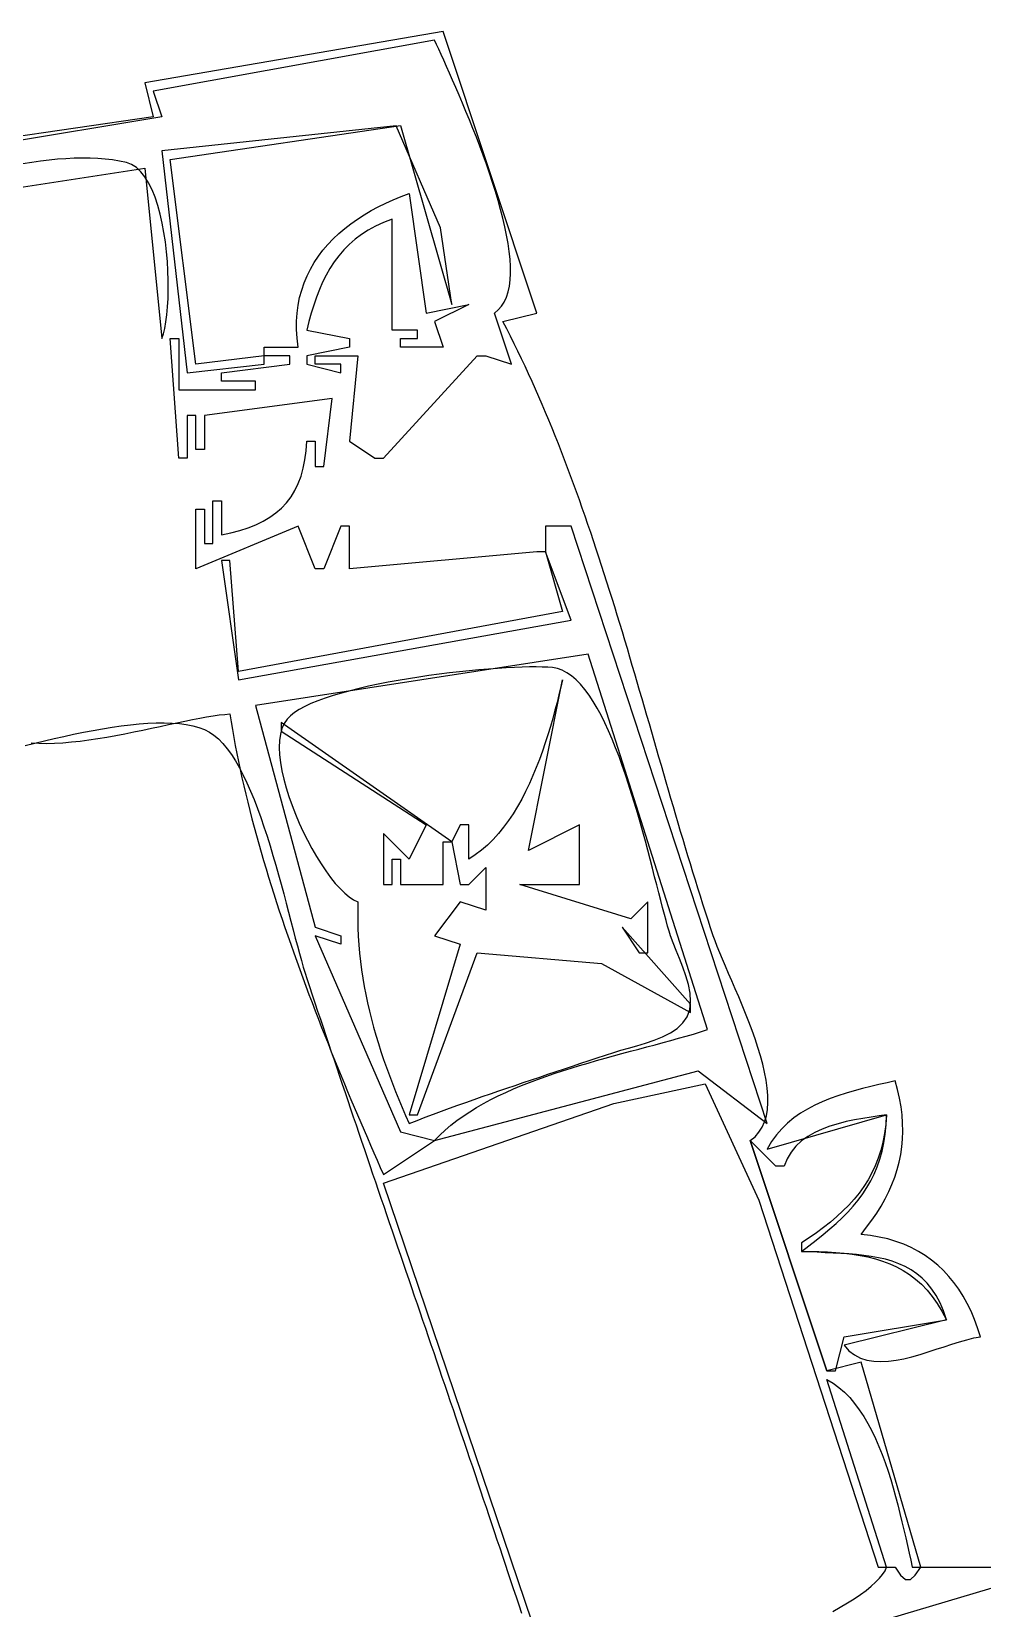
# Model space of a CAD drawing. Header units: metres. Extents: x 37 to 1169, y 29 to 746.
# Drawn here: x 743.7 to 855.2, y 418.1 to 603 of the extents above; entities that cross this region are included whole.
import ezdxf

# ---------------------------------------------------------------- set-up
doc = ezdxf.new("R2010")
doc.units = ezdxf.units.M

msp = doc.modelspace()

# ---------------------------------------------------------------- linework, layer by layer
for p, q in [((792, 603), (757, 597)), ((803, 570), (792, 603)), ((791, 602), (758, 596)), ((791.2233, 601.4993), (791, 602)), ((791.4768, 600.9356), (791.2233, 601.4993)), ((791.7577, 600.3128), (791.4768, 600.9356)), ((792.0633, 599.6344), (791.7577, 600.3128)), ((792.391, 598.9042), (792.0633, 599.6344)), ((792.738, 598.1259), (792.391, 598.9042)), ((793.1017, 597.3032), (792.738, 598.1259)), ((793.4794, 596.4398), (793.1017, 597.3032)), ((757, 597), (758, 593)), ((758, 596), (759, 593)), ((793.8684, 595.5394), (793.4794, 596.4398)), ((794.266, 594.6057), (793.8684, 595.5394)), ((794.6695, 593.6424), (794.266, 594.6057)), ((795.0763, 592.6533), (794.6695, 593.6424)), ((759, 593), (723, 587)), ((758, 593), (729.0146, 588.8117)), ((786.49, 591.9575), (759, 589)), ((760, 588), (787, 592)), ((791.6667, 580), (786.49, 591.9575)), ((787, 592), (793, 571)), ((795.4837, 591.642), (795.0763, 592.6533)), ((795.8889, 590.6122), (795.4837, 591.642)), ((796.2894, 589.5678), (795.8889, 590.6122)), ((745.7866, 587.9245), (744.7781, 587.8052)), ((746.7815, 588.0218), (745.7866, 587.9245)), ((747.7612, 588.0955), (746.7815, 588.0218)), ((748.7239, 588.144), (747.7612, 588.0955)), ((749.6682, 588.1657), (748.7239, 588.144)), ((750.5923, 588.159), (749.6682, 588.1657)), ((751.4945, 588.1223), (750.5923, 588.159)), ((752.3732, 588.0539), (751.4945, 588.1223)), ((753.2267, 587.9522), (752.3732, 588.0539)), ((754.0535, 587.8157), (753.2267, 587.9522)), ((759, 589), (762, 563)), ((763, 564), (760, 588)), ((796.6823, 588.5122), (796.2894, 589.5678)), ((797.0651, 587.4493), (796.6823, 588.5122)), ((635, 568), (757, 587)), ((743.7578, 587.6656), (742.7271, 587.5073)), ((744.7781, 587.8052), (743.7578, 587.6656)), ((754.8518, 587.6427), (754.0535, 587.8157)), ((755.4613, 587.4156), (754.8518, 587.6427)), ((756.0263, 587.0514), (755.4613, 587.4156)), ((756.5476, 586.5613), (756.0263, 587.0514)), ((757.0261, 585.9564), (756.5476, 586.5613)), ((757, 587), (759, 567)), ((797.4351, 586.3829), (797.0651, 587.4493)), ((797.7895, 585.3164), (797.4351, 586.3829)), ((757.4628, 585.2479), (757.0261, 585.9564)), ((757.8585, 584.4471), (757.4628, 585.2479)), ((758.2142, 583.5652), (757.8585, 584.4471)), ((798.1256, 584.2538), (797.7895, 585.3164)), ((798.4409, 583.1987), (798.1256, 584.2538)), ((758.5307, 582.6132), (758.2142, 583.5652)), ((758.8089, 581.6025), (758.5307, 582.6132)), ((783.5454, 582.0052), (784.391, 582.4602)), ((784.391, 582.4602), (785.2612, 582.8872)), ((785.2612, 582.8872), (786.1541, 583.2862)), ((786.1541, 583.2862), (787.0677, 583.6571)), ((787.0677, 583.6571), (788, 584)), ((788, 584), (790, 570)), ((798.7326, 582.1547), (798.4409, 583.1987)), ((759.0497, 580.5442), (758.8089, 581.6025)), ((759.254, 579.4495), (759.0497, 580.5442)), ((780.4492, 579.9053), (781.1764, 580.4723)), ((781.1764, 580.4723), (781.9361, 581.0112)), ((781.9361, 581.0112), (782.7264, 581.5222)), ((782.7264, 581.5222), (783.5454, 582.0052)), ((785.0028, 580.6216), (784.0737, 580.1954)), ((786, 581), (785.0028, 580.6216)), ((786, 569), (786, 581)), ((798.9979, 581.1257), (798.7326, 582.1547)), ((799.2344, 580.1153), (798.9979, 581.1257)), ((759.4228, 578.3296), (759.254, 579.4495)), ((778.4832, 578.0368), (779.1007, 578.6875)), ((779.1007, 578.6875), (779.7567, 579.3104)), ((779.7567, 579.3104), (780.4492, 579.9053)), ((781.6642, 578.644), (780.977, 578.0405)), ((782.4074, 579.2053), (781.6642, 578.644)), ((783.2096, 579.7228), (782.4074, 579.2053)), ((784.0737, 580.1954), (783.2096, 579.7228)), ((793, 571), (791.6667, 580)), ((799.4391, 579.1272), (799.2344, 580.1153)), ((799.6096, 578.1651), (799.4391, 579.1272)), ((759.5569, 577.1957), (759.4228, 578.3296)), ((759.6572, 576.059), (759.5569, 577.1957)), ((777.372, 576.6515), (777.9063, 577.3581)), ((777.9063, 577.3581), (778.4832, 578.0368)), ((780.3428, 577.3961), (779.7584, 576.7122)), ((780.977, 578.0405), (780.3428, 577.3961)), ((799.743, 577.2328), (799.6096, 578.1651)), ((799.8368, 576.3339), (799.743, 577.2328)), ((759.7247, 574.9307), (759.6572, 576.059)), ((759.7601, 573.8219), (759.7247, 574.9307)), ((776.0439, 574.3643), (776.4388, 575.1546)), ((776.4388, 575.1546), (776.8821, 575.917)), ((776.8821, 575.917), (777.372, 576.6515)), ((778.7276, 575.2311), (778.2751, 574.4368)), ((779.2211, 575.9901), (778.7276, 575.2311)), ((779.7584, 576.7122), (779.2211, 575.9901)), ((799.8881, 575.4722), (799.8368, 576.3339)), ((799.8944, 574.6513), (799.8881, 575.4722)), ((759.7645, 572.7439), (759.7601, 573.8219)), ((775.4076, 572.7002), (775.6995, 573.5462)), ((775.6995, 573.5462), (776.0439, 574.3643)), ((777.8604, 573.6084), (777.4807, 572.7474)), ((778.2751, 574.4368), (777.8604, 573.6084)), ((799.616, 572.4709), (799.761, 573.147)), ((799.761, 573.147), (799.8529, 573.875)), ((799.8529, 573.875), (799.8944, 574.6513)), ((759.6835, 570.7251), (759.7386, 571.7079)), ((759.7386, 571.7079), (759.7645, 572.7439)), ((774.9891, 570.9249), (775.1701, 571.8265)), ((775.1701, 571.8265), (775.4076, 572.7002)), ((777.1328, 571.855), (776.8138, 570.9327)), ((777.4807, 572.7474), (777.1328, 571.855)), ((798.8353, 570.7916), (799.1558, 571.2895)), ((799.1558, 571.2895), (799.4151, 571.8505)), ((799.4151, 571.8505), (799.616, 572.4709)), ((759.489, 568.9636), (759.6, 569.8066)), ((759.6, 569.8066), (759.6835, 570.7251)), ((774.8042, 569.0382), (774.8664, 569.9954)), ((774.8664, 569.9954), (774.9891, 570.9249)), ((776.5207, 569.9819), (776.2504, 569.0038)), ((776.8138, 570.9327), (776.5207, 569.9819)), ((790, 570), (795, 571)), ((795, 571), (791, 569)), ((798, 570), (798.4509, 570.3605)), ((800, 564), (798, 570)), ((798.4509, 570.3605), (798.8353, 570.7916)), ((799, 569), (803, 570)), ((759, 567), (759.1881, 567.5491)), ((759.1881, 567.5491), (759.3514, 568.2074)), ((759.3514, 568.2074), (759.489, 568.9636)), ((774.8044, 568.0532), (774.8042, 569.0382)), ((774.869, 567.0405), (774.8044, 568.0532)), ((776.2504, 569.0038), (776, 568)), ((776, 568), (781, 567)), ((786, 568), (786, 569)), ((789, 568), (786, 568)), ((789, 567), (789, 568)), ((791, 569), (792, 566)), ((799.4484, 568.1403), (799, 569)), ((799.8908, 567.2753), (799.4484, 568.1403)), ((761, 553), (760, 567)), ((760, 567), (761, 567)), ((761, 567), (761, 561)), ((771, 565), (771, 566)), ((771, 566), (775, 566)), ((775, 566), (774.869, 567.0405)), ((781, 566), (776, 565)), ((781, 567), (781, 566)), ((787, 566), (787, 567)), ((787, 567), (789, 567)), ((792, 566), (787, 566)), ((800.3272, 566.405), (799.8908, 567.2753)), ((800.7577, 565.5296), (800.3272, 566.405)), ((762, 563), (771, 564)), ((771, 565), (763, 564)), ((766, 563), (774, 564)), ((774, 565), (771, 565)), ((771, 564), (771, 565)), ((774, 564), (774, 565)), ((776, 565), (776, 564)), ((776, 564), (780, 563)), ((777, 564), (777, 565)), ((777, 565), (782, 565)), ((780, 564), (777, 564)), ((780, 563), (780, 564)), ((782, 565), (781, 555)), ((785, 553), (796, 565)), ((796, 565), (797, 565)), ((797, 565), (800, 564)), ((801.1825, 564.6492), (800.7577, 565.5296)), ((801.6016, 563.7639), (801.1825, 564.6492)), ((766, 562), (766, 563)), ((770, 562), (766, 562)), ((770, 561), (770, 562)), ((802.0152, 562.8738), (801.6016, 563.7639)), ((802.4234, 561.9791), (802.0152, 562.8738)), ((802.8262, 561.08), (802.4234, 561.9791)), ((761, 561), (770, 561)), ((803.2239, 560.1764), (802.8262, 561.08)), ((803.6165, 559.2685), (803.2239, 560.1764)), ((779, 560), (764, 558)), ((778, 552), (779, 560)), ((804.0041, 558.3566), (803.6165, 559.2685)), ((804.3869, 557.4406), (804.0041, 558.3566)), ((763, 558), (762, 558)), ((762, 558), (762, 553)), ((763, 554), (763, 558)), ((764, 558), (764, 554)), ((804.765, 556.5207), (804.3869, 557.4406)), ((805.1384, 555.597), (804.765, 556.5207)), ((775.9298, 553.8635), (776, 555)), ((776, 555), (777, 555)), ((777, 555), (777, 552)), ((781, 555), (784, 553)), ((805.5073, 554.6697), (805.1384, 555.597)), ((805.8718, 553.7388), (805.5073, 554.6697)), ((762, 553), (761, 553)), ((764, 554), (763, 554)), ((775.5968, 551.7989), (775.7955, 552.7971)), ((775.7955, 552.7971), (775.9298, 553.8635)), ((784, 553), (785, 553)), ((806.232, 552.8046), (805.8718, 553.7388)), ((806.5881, 551.867), (806.232, 552.8046)), ((775.0061, 550.0001), (775.3337, 550.8671)), ((775.3337, 550.8671), (775.5968, 551.7989)), ((777, 552), (778, 552)), ((806.9401, 550.9264), (806.5881, 551.867)), ((807.2881, 549.9826), (806.9401, 550.9264)), ((774.1568, 548.4531), (774.6139, 549.196)), ((774.6139, 549.196), (775.0061, 550.0001)), ((807.6323, 549.036), (807.2881, 549.9826)), ((807.9728, 548.0866), (807.6323, 549.036)), ((765, 543), (765, 548)), ((765, 548), (766, 548)), ((766, 548), (766, 544)), ((773.048, 547.1438), (773.6349, 547.7697)), ((773.6349, 547.7697), (774.1568, 548.4531)), ((808.3097, 547.1345), (807.9728, 548.0866)), ((763, 540), (763, 547)), ((763, 547), (764, 547)), ((764, 547), (764, 543)), ((770.0483, 545.1815), (770.8963, 545.5944)), ((770.8963, 545.5944), (771.6788, 546.058)), ((771.6788, 546.058), (772.396, 546.5738)), ((772.396, 546.5738), (773.048, 547.1438)), ((808.6431, 546.1798), (808.3097, 547.1345)), ((808.9731, 545.2228), (808.6431, 546.1798)), ((775, 545), (763, 540)), ((766, 544), (767.1108, 544.2283)), ((767.1108, 544.2283), (768.1557, 544.5002)), ((768.1557, 544.5002), (769.1348, 544.8173)), ((769.1348, 544.8173), (770.0483, 545.1815)), ((777, 540), (775, 545)), ((780, 545), (778, 540)), ((781, 545), (780, 545)), ((781, 540), (781, 545)), ((807, 545), (804, 545)), ((804, 545), (804, 542)), ((830, 475), (807, 545)), ((809.2999, 544.2634), (808.9731, 545.2228)), ((809.6235, 543.3019), (809.2999, 544.2634)), ((764, 543), (765, 543)), ((803, 542), (781, 540)), ((804, 542), (803, 542)), ((804, 542), (806, 535)), ((807, 534), (804, 542)), ((809.944, 542.3383), (809.6235, 543.3019)), ((810.2616, 541.3728), (809.944, 542.3383)), ((767, 541), (766, 541)), ((766, 541), (768, 527)), ((768, 528), (767, 541)), ((778, 540), (777, 540)), ((810.5765, 540.4055), (810.2616, 541.3728)), ((810.8886, 539.4365), (810.5765, 540.4055)), ((811.1981, 538.4659), (810.8886, 539.4365)), ((811.5052, 537.4939), (811.1981, 538.4659)), ((811.8098, 536.5206), (811.5052, 537.4939)), ((812.1123, 535.5461), (811.8098, 536.5206)), ((806, 535), (768, 528)), ((812.4126, 534.5705), (812.1123, 535.5461)), ((812.7109, 533.594), (812.4126, 534.5705)), ((768, 527), (807, 534)), ((813.0073, 532.6167), (812.7109, 533.594)), ((813.3019, 531.6386), (813.0073, 532.6167)), ((813.5948, 530.66), (813.3019, 531.6386)), ((813.8861, 529.681), (813.5948, 530.66)), ((809, 530), (770, 524)), ((823, 486), (809, 530)), ((814.176, 528.7016), (813.8861, 529.681)), ((814.4645, 527.7219), (814.176, 528.7016)), ((786.7333, 526.9389), (785.5529, 526.7236)), ((787.9277, 527.141), (786.7333, 526.9389)), ((789.1302, 527.3299), (787.9277, 527.141)), ((790.3353, 527.5053), (789.1302, 527.3299)), ((791.537, 527.6671), (790.3353, 527.5053)), ((792.7298, 527.8152), (791.537, 527.6671)), ((793.9079, 527.9496), (792.7298, 527.8152)), ((795.0655, 528.0699), (793.9079, 527.9496)), ((796.1969, 528.1762), (795.0655, 528.0699)), ((797.2964, 528.2682), (796.1969, 528.1762)), ((798.3584, 528.3459), (797.2964, 528.2682)), ((799.3769, 528.4091), (798.3584, 528.3459)), ((800.3464, 528.4577), (799.3769, 528.4091)), ((801.261, 528.4916), (800.3464, 528.4577)), ((802.1152, 528.5106), (801.261, 528.4916)), ((802, 507), (806, 527)), ((802.903, 528.5145), (802.1152, 528.5106)), ((803.6189, 528.5034), (802.903, 528.5145)), ((804.257, 528.4769), (803.6189, 528.5034)), ((804.8117, 528.4351), (804.257, 528.4769)), ((805.392, 528.3295), (804.8117, 528.4352)), ((805.9596, 528.1296), (805.392, 528.3295)), ((806, 527), (805.7946, 526.1432)), ((806.5146, 527.84), (805.9596, 528.1296)), ((807.057, 527.4653), (806.5146, 527.84)), ((807.5869, 527.0102), (807.057, 527.4653)), ((808.1044, 526.4792), (807.5869, 527.0102)), ((814.7518, 526.7422), (814.4645, 527.7219)), ((779.0835, 525.1626), (778.1609, 524.8588)), ((780.0601, 525.4542), (779.0835, 525.1626)), ((781.085, 525.7334), (780.0601, 525.4542)), ((782.1524, 526), (781.085, 525.7334)), ((783.2567, 526.254), (782.1524, 526)), ((784.3921, 526.4953), (783.2567, 526.254)), ((785.5529, 526.7236), (784.3921, 526.4953)), ((805.5772, 525.2601), (805.3468, 524.3542)), ((805.7946, 526.1432), (805.5772, 525.2601)), ((808.6096, 525.877), (808.1044, 526.4792)), ((809.1026, 525.2081), (808.6096, 525.877)), ((809.5835, 524.4771), (809.1026, 525.2081)), ((815.038, 525.7626), (814.7518, 526.7422)), ((815.3232, 524.7831), (815.038, 525.7626)), ((770, 524), (777, 498)), ((774.5588, 523.1607), (774.0807, 522.7862)), ((775.1254, 523.5238), (774.5588, 523.1607)), ((775.7746, 523.8753), (775.1254, 523.5238)), ((776.5008, 524.215), (775.7746, 523.8753)), ((777.2981, 524.5429), (776.5008, 524.215)), ((778.1609, 524.8588), (777.2981, 524.5429)), ((805.1024, 523.4293), (804.843, 522.4889)), ((805.3468, 524.3542), (805.1024, 523.4293)), ((810.0524, 523.6888), (809.5835, 524.4771)), ((810.5093, 522.8476), (810.0524, 523.6888)), ((815.6075, 523.8039), (815.3232, 524.7831)), ((815.891, 522.8251), (815.6075, 523.8039)), ((752.0658, 521.2649), (753.1726, 521.4429)), ((753.1726, 521.4429), (754.2611, 521.5985)), ((754.2611, 521.5985), (755.3277, 521.7294)), ((755.3277, 521.7294), (756.3687, 521.8332)), ((756.3687, 521.8332), (757.3807, 521.9079)), ((756.7728, 521.1127), (757.8025, 521.3299)), ((757.3807, 521.9079), (758.3599, 521.9509)), ((757.8025, 521.3299), (758.8142, 521.5465)), ((758.3599, 521.9509), (759.3027, 521.96)), ((758.8142, 521.5465), (759.8037, 521.7594)), ((759.3027, 521.96), (760.2056, 521.933)), ((759.8037, 521.7594), (760.7667, 521.9654)), ((760.2056, 521.933), (761.0649, 521.8675)), ((760.7667, 521.9654), (761.6988, 522.1616)), ((761.0649, 521.8675), (761.877, 521.7612)), ((761.6988, 522.1616), (762.5958, 522.3448)), ((761.877, 521.7612), (762.6382, 521.6119)), ((762.5958, 522.3448), (763.4533, 522.512)), ((762.6382, 521.6119), (763.345, 521.4172)), ((763.345, 521.4172), (763.9938, 521.1749)), ((763.4533, 522.512), (764.2672, 522.6601)), ((764.2672, 522.6601), (765.0331, 522.786)), ((765.0331, 522.786), (765.7467, 522.8867)), ((765.7467, 522.8867), (766.4038, 522.959)), ((766.4038, 522.959), (767, 523)), ((767, 523), (767.14, 522.0846)), ((767.14, 522.0846), (767.2905, 521.1635)), ((773.0907, 521.3066), (772.9125, 520.6353)), ((793, 508), (773, 522)), ((773, 522), (773, 521)), ((773.3507, 521.8976), (773.0907, 521.3066)), ((773.6967, 522.4004), (773.3507, 521.8976)), ((774.0807, 522.7862), (773.6967, 522.4004)), ((804.5676, 521.5366), (804.2752, 520.576)), ((804.843, 522.4889), (804.5676, 521.5366)), ((810.9544, 521.9582), (810.5093, 522.8476)), ((811.3877, 521.0252), (810.9544, 521.9582)), ((816.1739, 521.8468), (815.891, 522.8251)), ((816.4562, 520.8692), (816.1739, 521.8468)), ((742.9869, 519.3094), (744.1098, 519.5841)), ((743.7045, 519.626), (744.5773, 519.5723)), ((744.1098, 519.5841), (745.2434, 519.8547)), ((744.5773, 519.5723), (745.4878, 519.5578)), ((745.2434, 519.8547), (746.384, 520.119)), ((745.4878, 519.5578), (746.432, 519.5796)), ((746.384, 520.119), (747.5281, 520.3746)), ((746.432, 519.5796), (747.4053, 519.6345)), ((747.4053, 519.6345), (748.4036, 519.7194)), ((747.5281, 520.3746), (748.6718, 520.6193)), ((748.4036, 519.7194), (749.4225, 519.8314)), ((748.6718, 520.6193), (749.8118, 520.8508)), ((749.4225, 519.8314), (750.4578, 519.9672)), ((749.8118, 520.8508), (750.9443, 521.0667)), ((750.4578, 519.9672), (751.5051, 520.124)), ((750.9443, 521.0667), (752.0658, 521.2649)), ((751.5051, 520.124), (752.5603, 520.2984)), ((752.5603, 520.2984), (753.6189, 520.4876)), ((753.6189, 520.4876), (754.6767, 520.6884)), ((754.6767, 520.6884), (755.7295, 520.8978)), ((755.7295, 520.8978), (756.7728, 521.1127)), ((763.9938, 521.1749), (764.581, 520.8827)), ((764.581, 520.8826), (765.1252, 520.5212)), ((765.1252, 520.5212), (765.6553, 520.0726)), ((765.6553, 520.0726), (766.1714, 519.5419)), ((766.1714, 519.5419), (766.6736, 518.9343)), ((767.2905, 521.1635), (767.4511, 520.2367)), ((767.4511, 520.2367), (767.6218, 519.3046)), ((772.8116, 519.8917), (772.7839, 519.0837)), ((772.9125, 520.6353), (772.8116, 519.8917)), ((773, 521), (790, 510)), ((803.965, 519.6108), (803.6358, 518.6446)), ((804.2752, 520.576), (803.965, 519.6108)), ((811.8094, 520.0531), (811.3877, 521.0252)), ((812.2195, 519.0467), (811.8094, 520.0531)), ((816.7381, 519.8923), (816.4562, 520.8692)), ((817.0196, 518.9163), (816.7381, 519.8923)), ((766.6736, 518.9343), (767.1623, 518.2552)), ((767.1623, 518.2552), (767.6376, 517.5097)), ((767.6218, 519.3046), (767.8023, 518.3674)), ((767.8023, 518.3674), (767.9922, 517.4254)), ((772.7839, 519.0837), (772.8251, 518.2191)), ((772.8251, 518.2191), (772.9307, 517.3058)), ((803.2868, 517.681), (802.9169, 516.7237)), ((803.6358, 518.6446), (803.2868, 517.681)), ((812.6181, 518.0105), (812.2195, 519.0467)), ((813.0054, 516.9491), (812.6181, 518.0105)), ((817.301, 517.9414), (817.0196, 518.9163)), ((817.5822, 516.9676), (817.301, 517.9414)), ((767.6376, 517.5097), (768.0998, 516.7031)), ((767.9922, 517.4254), (768.1915, 516.4788)), ((768.0998, 516.7031), (768.549, 515.8406)), ((768.1915, 516.4788), (768.3999, 515.5279)), ((768.549, 515.8406), (768.9855, 514.9274)), ((772.9307, 517.3058), (773.0967, 516.3519)), ((773.0967, 516.3519), (773.3186, 515.365)), ((802.5251, 515.7761), (802.1106, 514.8421)), ((802.9169, 516.7237), (802.5251, 515.7761)), ((813.3813, 515.8671), (813.0054, 516.9491)), ((813.7461, 514.7691), (813.3813, 515.8671)), ((817.8635, 515.9951), (817.5822, 516.9676)), ((818.1449, 515.024), (817.8635, 515.9951)), ((768.3999, 515.5279), (768.6171, 514.573)), ((768.6171, 514.573), (768.8429, 513.6142)), ((768.9855, 514.9274), (769.4094, 513.9689)), ((769.4094, 513.9689), (769.8211, 512.9702)), ((773.3186, 515.365), (773.5923, 514.3533)), ((773.5923, 514.3533), (773.9133, 513.3245)), ((801.6722, 513.9251), (801.2091, 513.0288)), ((802.1106, 514.8421), (801.6722, 513.9251)), ((814.0997, 513.6598), (813.7461, 514.7691)), ((818.4265, 514.0543), (818.1449, 515.024)), ((818.7085, 513.0864), (818.4265, 514.0543)), ((768.8429, 513.6142), (769.0771, 512.6519)), ((769.0771, 512.6519), (769.3195, 511.6863)), ((769.8211, 512.9702), (770.2206, 511.9365)), ((773.9133, 513.3245), (774.2775, 512.2866)), ((774.2775, 512.2866), (774.6805, 511.2475)), ((800.7202, 512.1568), (800.2046, 511.3127)), ((801.2091, 513.0288), (800.7202, 512.1568)), ((814.4423, 512.5437), (814.0997, 513.6598)), ((814.7739, 511.4255), (814.4423, 512.5437)), ((818.991, 512.1201), (818.7085, 513.0864)), ((819.274, 511.1558), (818.991, 512.1201)), ((769.3195, 511.6863), (769.5699, 510.7177)), ((769.5699, 510.7177), (769.828, 509.7463)), ((770.2206, 511.9365), (770.6083, 510.8732)), ((770.6083, 510.8732), (770.9843, 509.7855)), ((774.6805, 511.2475), (775.1181, 510.2151)), ((775.1181, 510.2151), (775.5859, 509.1973)), ((799.6613, 510.5002), (799.0893, 509.7228)), ((800.2046, 511.3127), (799.6613, 510.5002)), ((815.0947, 510.3097), (814.7739, 511.4255)), ((815.4048, 509.201), (815.0947, 510.3097)), ((819.5577, 510.1934), (819.274, 511.1558)), ((819.8423, 509.2332), (819.5577, 510.1934)), ((769.828, 509.7463), (770.0935, 508.7724)), ((770.0935, 508.7724), (770.3663, 507.7963)), ((770.9843, 509.7855), (771.3489, 508.6785)), ((771.3489, 508.6785), (771.7022, 507.5576)), ((775.5859, 509.1973), (776.0797, 508.202)), ((788, 506), (785, 509)), ((785, 509), (785, 503)), ((790, 510), (788, 506)), ((794, 510), (793, 508)), ((795, 510), (794, 510)), ((795, 506), (795, 510)), ((798.4876, 508.9843), (797.8553, 508.2881)), ((799.0893, 509.7228), (798.4876, 508.9843)), ((808, 510), (802, 507)), ((808, 503), (808, 510)), ((815.7042, 508.1039), (815.4048, 509.201)), ((820.1278, 508.2753), (819.8423, 509.2332)), ((770.3663, 507.7963), (770.6462, 506.8181)), ((770.6462, 506.8181), (770.9328, 505.8382)), ((771.7022, 507.5576), (772.0445, 506.428)), ((776.0797, 508.202), (776.5952, 507.2371)), ((776.5952, 507.2371), (777.1281, 506.3105)), ((792, 503), (792, 508)), ((792, 508), (793, 508)), ((793, 508), (794, 503)), ((796.4948, 507.0375), (795.7646, 506.4903)), ((797.1913, 507.638), (796.4948, 507.0375)), ((797.8553, 508.2881), (797.1913, 507.638)), ((815.993, 507.0232), (815.7042, 508.1039)), ((816.2713, 505.9633), (815.993, 507.0232)), ((820.4143, 507.3197), (820.1278, 508.2753)), ((820.7019, 506.3666), (820.4143, 507.3197)), ((770.9328, 505.8382), (771.2261, 504.8568)), ((771.2261, 504.8568), (771.5257, 503.8742)), ((772.0445, 506.428), (772.376, 505.2949)), ((772.376, 505.2949), (772.6968, 504.1635)), ((777.1281, 506.3105), (777.6741, 505.4302)), ((777.6741, 505.4302), (778.2289, 504.604)), ((786, 503), (786, 506)), ((786, 506), (787, 506)), ((787, 506), (787, 503)), ((795.7646, 506.4903), (795, 506)), ((795, 503), (797, 505)), ((797, 505), (797, 500)), ((816.5393, 504.9288), (816.2713, 505.9633)), ((816.7969, 503.9245), (816.5393, 504.9288)), ((820.9908, 505.4161), (820.7019, 506.3666)), ((821.2811, 504.4684), (820.9908, 505.4161)), ((771.5257, 503.8742), (771.8314, 502.8906)), ((771.8314, 502.8906), (772.143, 501.9062)), ((772.6968, 504.1635), (773.0073, 503.0392)), ((773.0073, 503.0392), (773.3076, 501.927)), ((778.2289, 504.604), (778.7883, 503.8398)), ((778.7883, 503.8398), (779.348, 503.1455)), ((779.348, 503.1455), (779.9036, 502.5291)), ((785, 503), (786, 503)), ((787, 503), (792, 503)), ((794, 503), (795, 503)), ((814, 499), (801, 503)), ((801, 503), (808, 503)), ((817.0444, 502.9549), (816.7969, 503.9245)), ((817.2817, 502.0246), (817.0444, 502.9549)), ((821.5729, 503.5235), (821.2811, 504.4684)), ((821.8663, 502.5816), (821.5729, 503.5235)), ((772.143, 501.9062), (772.4603, 500.9215)), ((773.3076, 501.927), (773.5979, 500.8324)), ((779.9036, 502.5291), (780.4509, 501.9984)), ((780.4509, 501.9984), (780.9855, 501.5614)), ((780.9855, 501.5614), (781.5033, 501.2259)), ((781.5033, 501.2259), (782, 501)), ((782, 501), (781.9763, 499.9765)), ((794, 501), (791, 497)), ((797, 500), (794, 501)), ((816, 501), (814, 499)), ((816, 495), (816, 501)), ((817.509, 501.1382), (817.2817, 502.0246)), ((817.7264, 500.3003), (817.509, 501.1382)), ((822.1614, 501.6429), (821.8663, 502.5816)), ((822.4583, 500.7073), (822.1614, 501.6429)), ((772.4603, 500.9215), (772.783, 499.9365)), ((772.783, 499.9365), (773.1109, 498.9516)), ((773.5979, 500.8324), (773.8785, 499.7605)), ((773.8785, 499.7605), (774.1496, 498.7165)), ((781.9763, 499.9765), (781.9758, 498.9606)), ((817.9339, 499.5156), (817.7264, 500.3003)), ((818.1317, 498.7885), (817.9339, 499.5156)), ((822.7572, 499.7751), (822.4583, 500.7073)), ((823.0581, 498.8464), (822.7572, 499.7751)), ((773.1109, 498.9516), (773.4439, 497.9669)), ((773.4439, 497.9669), (773.7816, 496.9829)), ((774.1496, 498.7165), (774.4113, 497.7057)), ((774.4113, 497.7057), (774.6639, 496.7334)), ((777, 498), (780, 497)), ((781.9758, 498.9606), (781.9981, 497.9519)), ((781.9981, 497.9519), (782.0425, 496.95)), ((821, 489), (813, 498)), ((813, 498), (815, 495)), ((818.3198, 498.1239), (818.1317, 498.7885)), ((818.4983, 497.5261), (818.3198, 498.1239)), ((818.6674, 497), (818.4983, 497.5261)), ((823.3612, 497.9213), (823.0581, 498.8464)), ((823.6666, 497), (823.3612, 497.9213)), ((773.7816, 496.9829), (774.1238, 495.9997)), ((774.1238, 495.9997), (774.4703, 495.0175)), ((774.6639, 496.7334), (774.9076, 495.8047)), ((774.9076, 495.8047), (775.1426, 494.925)), ((780, 496), (777, 497)), ((777, 497), (787, 474)), ((780, 497), (780, 496)), ((782.0425, 496.95), (782.1087, 495.9546)), ((782.1087, 495.9546), (782.196, 494.9654)), ((794, 496), (788, 476)), ((791, 497), (794, 496)), ((818.9662, 496.1869), (818.6674, 497)), ((819.3272, 495.2909), (818.9662, 496.1869)), ((823.8795, 496.3982), (823.6667, 497)), ((824.1342, 495.7369), (823.8795, 496.3982)), ((824.4256, 495.0211), (824.1342, 495.7369)), ((774.4703, 495.0175), (774.821, 494.0367)), ((774.821, 494.0367), (775.1754, 493.0575)), ((775.1426, 494.925), (775.3691, 494.0994)), ((775.3691, 494.0994), (775.5874, 493.3332)), ((782.196, 494.9654), (782.3039, 493.982)), ((782.3039, 493.982), (782.432, 493.004)), ((789, 476), (796, 495)), ((796, 495), (810.5756, 493.76)), ((810.5756, 493.76), (821, 488)), ((815, 495), (816, 495)), ((819.7182, 494.3316), (819.3272, 495.2909)), ((820.1074, 493.329), (819.7182, 494.3316)), ((824.7485, 494.2554), (824.4256, 495.0211)), ((825.0979, 493.4447), (824.7485, 494.2554)), ((775.1754, 493.0575), (775.5335, 492.0801)), ((775.5335, 492.0801), (775.895, 491.1049)), ((775.5874, 493.3332), (775.7976, 492.6316)), ((775.7976, 492.6316), (776, 492)), ((776, 492), (776.3187, 491.0452)), ((782.432, 493.004), (782.5797, 492.0311)), ((782.5797, 492.0311), (782.7465, 491.063)), ((820.4627, 492.3027), (820.1074, 493.329)), ((820.7521, 491.2726), (820.4627, 492.3027)), ((825.4685, 492.5938), (825.0979, 493.4447)), ((825.8551, 491.7076), (825.4685, 492.5938)), ((775.895, 491.1049), (776.2597, 490.132)), ((776.2597, 490.132), (776.6273, 489.1618)), ((776.3187, 491.0452), (776.6378, 490.0906)), ((776.6378, 490.0906), (776.9573, 489.136)), ((782.7465, 491.063), (782.9318, 490.0994)), ((782.9318, 490.0994), (783.1352, 489.1398)), ((820.9437, 490.2585), (820.7521, 491.2726)), ((821.0053, 489.2801), (820.9437, 490.2585)), ((826.2528, 490.7907), (825.8551, 491.7076)), ((826.6561, 489.8481), (826.2528, 490.7907)), ((776.6273, 489.1618), (776.9977, 488.1944)), ((776.9573, 489.136), (777.2771, 488.1815)), ((776.9977, 488.1944), (777.3705, 487.2301)), ((777.2771, 488.1815), (777.5973, 487.2272)), ((783.1352, 489.1398), (783.3562, 488.1839)), ((783.3562, 488.1839), (783.5941, 487.2314)), ((820.611, 487.51), (820.9051, 488.3574)), ((820.9051, 488.3574), (821.0053, 489.2801)), ((821, 488), (821, 489)), ((827.0602, 488.8846), (826.6561, 489.8481)), ((827.4597, 487.905), (827.0602, 488.8846)), ((777.3705, 487.2301), (777.7456, 486.2693)), ((777.5973, 487.2272), (777.9178, 486.2729)), ((777.7456, 486.2693), (778.1227, 485.3121)), ((777.9178, 486.2729), (778.2386, 485.3186)), ((783.5941, 487.2314), (783.8486, 486.282)), ((783.8486, 486.282), (784.119, 485.3352)), ((819.4516, 486.1474), (820.1184, 486.7774)), ((820.1184, 486.7774), (820.6111, 487.51)), ((827.8495, 486.914), (827.4597, 487.905)), ((828.2244, 485.9165), (827.8495, 486.914)), ((778.1227, 485.3121), (778.5016, 484.3588)), ((778.2386, 485.3186), (778.5598, 484.3645)), ((778.5016, 484.3588), (778.8821, 483.4097)), ((778.5598, 484.3645), (778.8812, 483.4104)), ((784.119, 485.3352), (784.4049, 484.3908)), ((784.4049, 484.3908), (784.7057, 483.4484)), ((814.7165, 484.1076), (815.735, 484.4081)), ((815.735, 484.4081), (816.7524, 484.7502)), ((816.7524, 484.7502), (817.734, 485.146)), ((816.8387, 484.2265), (817.7762, 484.4785)), ((817.734, 485.146), (818.6453, 485.6076)), ((817.7762, 484.4785), (818.6977, 484.7297)), ((818.6453, 485.6076), (819.4516, 486.1474)), ((818.6977, 484.7297), (819.6013, 484.9807)), ((819.6013, 484.9807), (820.4852, 485.2325)), ((820.4852, 485.2325), (821.3475, 485.4858)), ((821.3475, 485.4858), (822.1864, 485.7413)), ((822.1864, 485.7413), (823, 486)), ((828.5794, 484.9173), (828.2244, 485.9165)), ((828.9093, 483.9213), (828.5794, 484.9173)), ((778.8812, 483.4104), (779.2029, 482.4564)), ((778.8821, 483.4097), (779.264, 482.465)), ((784.7057, 483.4484), (785.021, 482.5077)), ((785.021, 482.5077), (785.3501, 481.5683)), ((809.1054, 482.3705), (810.0703, 482.691)), ((809.9829, 482.372), (810.9808, 482.6521)), ((810.0703, 482.691), (811.0351, 483.0118)), ((810.9808, 482.6521), (811.9756, 482.9259)), ((811.0351, 483.0118), (812, 483.3333)), ((811.9756, 482.9259), (812.9654, 483.194)), ((812, 483.3333), (812.8144, 483.5823)), ((812.8144, 483.5823), (813.7314, 483.8364)), ((812.9654, 483.194), (813.9485, 483.4574)), ((813.7314, 483.8364), (814.7165, 484.1076)), ((813.9485, 483.4574), (814.923, 483.7167)), ((814.923, 483.7167), (815.887, 483.9728)), ((815.887, 483.9728), (816.8387, 484.2265)), ((829.2088, 482.9332), (828.9093, 483.9213)), ((829.4729, 481.9578), (829.2088, 482.9332)), ((779.2029, 482.4564), (779.5249, 481.5025)), ((779.264, 482.465), (779.647, 481.525)), ((779.5249, 481.5025), (779.8471, 480.5486)), ((779.647, 481.525), (780.0309, 480.5899)), ((785.3501, 481.5683), (785.6927, 480.6298)), ((785.6927, 480.6298), (786.0481, 479.6919)), ((791, 473), (821.892, 481.1644)), ((803.3194, 480.4437), (804.283, 480.7663)), ((804.035, 480.513), (805.0124, 480.848)), ((804.283, 480.7663), (805.247, 481.0881)), ((805.0124, 480.848), (805.9978, 481.1719)), ((805.247, 481.0881), (806.2113, 481.4091)), ((805.9978, 481.1719), (806.9895, 481.4854)), ((806.2113, 481.4091), (807.1759, 481.7298)), ((806.9895, 481.4854), (807.9854, 481.7894)), ((807.1759, 481.7298), (808.1406, 482.0501)), ((807.9854, 481.7894), (808.9839, 482.0847)), ((808.1406, 482.0501), (809.1054, 482.3705)), ((808.9839, 482.0847), (809.9829, 482.372)), ((821.892, 481.1644), (830, 475)), ((829.6963, 481), (829.4729, 481.9578)), ((829.874, 480.0646), (829.6963, 481)), ((779.8471, 480.5486), (780.1696, 479.5948)), ((780.0309, 480.5899), (780.4155, 479.66)), ((780.1696, 479.5948), (780.4924, 478.641)), ((780.4155, 479.66), (780.8005, 478.7356)), ((786.0481, 479.6919), (786.4158, 478.7544)), ((797.5485, 478.4788), (798.5087, 478.8108)), ((798.5087, 478.8108), (799.4697, 479.1407)), ((799.3334, 478.644), (800.2428, 479.0463)), ((799.4697, 479.1407), (800.4312, 479.4688)), ((800.2428, 479.0463), (801.1695, 479.4336)), ((800.4312, 479.4688), (801.3934, 479.7952)), ((801.1695, 479.4336), (802.1117, 479.8066)), ((801.3934, 479.7952), (802.3562, 480.1201)), ((802.1117, 479.8066), (803.0675, 480.1662)), ((802.3562, 480.1201), (803.3194, 480.4437)), ((803.0675, 480.1662), (804.035, 480.513)), ((812, 477.3333), (822.7222, 479.6466)), ((822.7222, 479.6466), (829, 466)), ((830.0008, 479.1564), (829.874, 480.0646)), ((830.0715, 478.2802), (830.0008, 479.1564)), ((840.1938, 478.8314), (839.2353, 478.5523)), ((841.1594, 479.0896), (840.1938, 478.8314)), ((842.1275, 479.3312), (841.1594, 479.0896)), ((843.0935, 479.5606), (842.1275, 479.3312)), ((844.0525, 479.7821), (843.0935, 479.5606)), ((845, 480), (844.0525, 479.7821)), ((845.2808, 478.9695), (845, 480)), ((845.5083, 477.959), (845.2808, 478.9695)), ((780.4924, 478.641), (780.8154, 477.6873)), ((780.8005, 478.7356), (781.1857, 477.8169)), ((780.8154, 477.6873), (781.1386, 476.7337)), ((781.1857, 477.8169), (781.5709, 476.9041)), ((785, 468), (812, 477.3333)), ((786.4158, 478.7544), (786.7954, 477.8167)), ((786.7954, 477.8167), (787.1863, 476.8787)), ((792.7606, 476.7806), (793.7162, 477.126)), ((793.7162, 477.126), (794.6729, 477.4683)), ((794.6729, 477.4683), (795.6306, 477.8078)), ((795.6306, 477.8078), (796.5891, 478.1445)), ((795.9055, 476.8684), (796.7273, 477.3388)), ((796.5891, 478.1445), (797.5485, 478.4788)), ((796.7273, 477.3388), (797.5737, 477.791)), ((797.5737, 477.791), (798.443, 478.2258)), ((798.443, 478.2258), (799.3334, 478.644)), ((830.0241, 476.643), (830.081, 477.4407)), ((830.081, 477.4407), (830.0715, 478.2802)), ((835.5669, 477.1405), (834.7146, 476.6921)), ((836.4498, 477.5464), (835.5669, 477.1405)), ((837.3586, 477.9141), (836.4498, 477.5464)), ((838.2887, 478.248), (837.3586, 477.9141)), ((839.2353, 478.5523), (838.2887, 478.248)), ((845.683, 476.9673), (845.5083, 477.959)), ((845.8054, 475.9935), (845.683, 476.9673)), ((781.1386, 476.7337), (781.462, 475.7801)), ((781.462, 475.7801), (781.7856, 474.8266)), ((781.5709, 476.9041), (781.9559, 475.9975)), ((781.9559, 475.9975), (782.3404, 475.0975)), ((782.3404, 475.0975), (782.7242, 474.2041)), ((787.1863, 476.8787), (787.588, 475.9399)), ((787.588, 475.9399), (788, 475)), ((788, 476), (789, 476)), ((788, 475), (788.9495, 475.3639)), ((788.9495, 475.3639), (789.9004, 475.7237)), ((789.9004, 475.7237), (790.8526, 476.0796)), ((790.8526, 476.0796), (791.806, 476.4318)), ((791.806, 476.4318), (792.7606, 476.7806)), ((792.9023, 474.7891), (793.6068, 475.3402)), ((793.6068, 475.3402), (794.3434, 475.8699)), ((794.3434, 475.8699), (795.1102, 476.3791)), ((795.1102, 476.3791), (795.9055, 476.8684)), ((829.4035, 474.5475), (829.6905, 475.1915)), ((829.6905, 475.1915), (829.8956, 475.8916)), ((829.8956, 475.8916), (830.0241, 476.643)), ((830, 472), (844, 476)), ((833.1207, 475.6504), (832.3884, 475.0486)), ((833.8977, 476.1968), (833.1207, 475.6504)), ((834.7146, 476.6921), (833.8977, 476.1968)), ((839.2686, 475.2169), (838.2981, 474.9706)), ((840.2477, 475.425), (839.2686, 475.2169)), ((841.2228, 475.6011), (840.2477, 475.425)), ((842.1815, 475.7515), (841.2228, 475.6011)), ((843.1114, 475.8823), (842.1815, 475.7515)), ((844, 476), (843.1114, 475.8823)), ((844, 476), (843.9109, 474.8929)), ((843.9449, 474.8509), (844, 476)), ((845.8757, 475.0365), (845.8054, 475.9935)), ((781.7856, 474.8266), (782.1094, 473.8731)), ((782.1094, 473.8731), (782.4334, 472.9196)), ((782.7242, 474.2041), (783.1071, 473.3178)), ((783.1071, 473.3178), (783.4889, 472.4387)), ((787, 474), (791, 473)), ((791, 473), (791.597, 473.6198)), ((791.597, 473.6198), (792.2318, 474.2159)), ((792.2318, 474.2159), (792.9023, 474.7891)), ((828, 473), (828.5634, 473.4469)), ((828.5634, 473.4469), (829.0295, 473.9643)), ((829.0295, 473.9643), (829.4035, 474.5475)), ((831.0767, 473.6611), (830.5066, 472.8669)), ((831.7055, 474.3869), (831.0767, 473.6611)), ((832.3884, 475.0486), (831.7055, 474.3869)), ((834.7498, 473.4775), (834.0085, 472.9461)), ((835.5619, 473.9394), (834.7498, 473.4775)), ((836.4322, 474.3381), (835.5619, 473.9394)), ((837.3484, 474.6797), (836.4322, 474.3381)), ((838.2981, 474.9706), (837.3484, 474.6797)), ((843.767, 473.835), (843.5694, 472.8236)), ((843.6782, 472.7276), (843.8374, 473.7613)), ((843.9109, 474.8929), (843.767, 473.835)), ((843.8374, 473.7613), (843.9449, 474.8509)), ((845.8624, 473.1688), (845.8946, 474.0953)), ((845.8946, 474.0953), (845.8757, 475.0365)), ((782.4334, 472.9196), (782.7576, 471.9662)), ((782.7576, 471.9662), (783.0819, 471.0129)), ((783.4889, 472.4387), (783.8693, 471.5671)), ((783.8693, 471.5671), (784.2481, 470.7033)), ((785, 469), (791, 473)), ((837, 446), (828, 473)), ((831, 470), (828, 473)), ((828, 473), (837, 446)), ((830.5066, 472.8669), (830, 472)), ((832.788, 471.6496), (832.3337, 470.8721)), ((833.3504, 472.3389), (832.788, 471.6496)), ((834.0085, 472.9461), (833.3504, 472.3389)), ((843.3191, 471.8565), (843.0173, 470.9311)), ((843.2088, 470.8121), (843.4683, 471.7457)), ((843.5694, 472.8236), (843.3191, 471.8565)), ((843.4683, 471.7457), (843.6782, 472.7276)), ((845.6465, 471.3561), (845.7795, 472.2561)), ((845.7795, 472.2561), (845.8624, 473.1688)), ((783.0819, 471.0129), (783.4064, 470.0595)), ((783.4064, 470.0595), (783.731, 469.1062)), ((784.2481, 470.7033), (784.625, 469.8475)), ((784.625, 469.8475), (785, 469)), ((832, 470), (831, 470)), ((832.3337, 470.8721), (832, 470)), ((842.6651, 470.045), (842.2635, 469.1958)), ((842.5443, 469.074), (842.9004, 469.9228)), ((843.0173, 470.9311), (842.6651, 470.045)), ((842.9004, 469.9228), (843.2088, 470.8121)), ((844.951, 468.7219), (845.2318, 469.59)), ((845.2318, 469.59), (845.4638, 470.4677)), ((845.4638, 470.4677), (845.6465, 471.3561)), ((783.731, 469.1062), (784.0557, 468.153)), ((784.0557, 468.153), (784.3806, 467.1997)), ((804, 412), (785, 468)), ((841.8137, 468.3811), (841.3168, 467.5985)), ((841.6925, 467.4829), (842.1414, 468.262)), ((842.2635, 469.1958), (841.8137, 468.3811)), ((842.1414, 468.262), (842.5443, 469.074)), ((844.2446, 467.0105), (844.6218, 467.8624)), ((844.6218, 467.8624), (844.951, 468.7219)), ((784.3806, 467.1997), (784.7056, 466.2465)), ((784.7056, 466.2465), (785.0306, 465.2933)), ((829, 466), (843, 423)), ((840.1861, 466.1196), (839.5545, 465.4185)), ((840.0802, 465.3053), (840.661, 466.0084)), ((840.7739, 466.8455), (840.1861, 466.1196)), ((840.661, 466.0084), (841.1987, 466.733)), ((841.3168, 467.5985), (840.7739, 466.8455)), ((841.1987, 466.733), (841.6925, 467.4829)), ((843.3483, 465.3252), (843.82, 466.1651)), ((843.82, 466.1651), (844.2446, 467.0105)), ((785.0306, 465.2933), (785.3558, 464.3401)), ((785.3558, 464.3401), (785.681, 463.387)), ((838.1643, 464.0809), (837.408, 463.4395)), ((838.8802, 464.7397), (838.1643, 464.0809)), ((838.7934, 463.9486), (839.4574, 464.62)), ((839.5545, 465.4185), (838.8802, 464.7397)), ((839.4574, 464.62), (840.0802, 465.3053)), ((842.2655, 463.6577), (842.83, 464.4897)), ((842.83, 464.4897), (843.3483, 465.3252)), ((785.681, 463.387), (786.0063, 462.4339)), ((786.0063, 462.4339), (786.3316, 461.4807)), ((835.7783, 462.1993), (834.9071, 461.5958)), ((836.6123, 462.8131), (835.7783, 462.1993)), ((836.5645, 461.98), (837.346, 462.6324)), ((837.408, 463.4395), (836.6123, 462.8131)), ((837.346, 462.6324), (838.0893, 463.2874)), ((838.0893, 463.2874), (838.7934, 463.9486)), ((841, 462), (841.6554, 462.8281)), ((841.6554, 462.8281), (842.2655, 463.6577)), ((786.3316, 461.4807), (786.657, 460.5276)), ((786.657, 460.5276), (786.9824, 459.5745)), ((834.9071, 461.5958), (834, 461)), ((834, 461), (834, 460)), ((834, 460), (834.8905, 460.6676)), ((834.8905, 460.6676), (835.7456, 461.3264)), ((835.7456, 461.3264), (836.5645, 461.98)), ((842.0872, 461.8723), (841, 462)), ((843.1316, 461.6912), (842.0872, 461.8723)), ((844.1336, 461.4571), (843.1316, 461.6912)), ((845.0934, 461.1707), (844.1336, 461.4571)), ((846.0115, 460.8327), (845.0934, 461.1707)), ((846.8881, 460.4437), (846.0115, 460.8327)), ((847.7237, 460.0043), (846.8881, 460.4437)), ((786.9824, 459.5745), (787.3079, 458.6214)), ((787.3079, 458.6214), (787.6333, 457.6683)), ((834, 460), (835.038, 459.9936)), ((834.9318, 459.9429), (834, 460)), ((835.8647, 459.8961), (834.9318, 459.9429)), ((835.038, 459.9936), (836.06, 459.9735)), ((836.7959, 459.8545), (835.8647, 459.8961)), ((836.06, 459.9735), (837.0648, 459.936)), ((837.7228, 459.8128), (836.7959, 459.8545)), ((837.0648, 459.936), (838.0514, 459.8771)), ((838.6427, 459.7656), (837.7228, 459.8128)), ((838.0514, 459.8771), (839.0187, 459.7933)), ((839.553, 459.7078), (838.6427, 459.7656)), ((839.0187, 459.7933), (839.9656, 459.6807)), ((840.4511, 459.6341), (839.553, 459.7078)), ((839.9656, 459.6807), (840.891, 459.5357)), ((841.3343, 459.5392), (840.4511, 459.6341)), ((840.891, 459.5357), (841.794, 459.3544)), ((842.2, 459.4179), (841.3343, 459.5392)), ((841.794, 459.3544), (842.6734, 459.1332)), ((843.0455, 459.2648), (842.2, 459.4179)), ((842.6734, 459.1332), (843.5282, 458.8683)), ((843.8682, 459.0749), (843.0455, 459.2648)), ((843.5282, 458.8683), (844.3573, 458.556)), ((844.6655, 458.8427), (843.8682, 459.0749)), ((844.3573, 458.556), (845.1596, 458.1925)), ((845.4346, 458.5631), (844.6655, 458.8427)), ((846.1731, 458.2307), (845.4346, 458.5631)), ((848.5184, 459.5151), (847.7237, 460.0043)), ((849.2728, 458.9769), (848.5184, 459.5151)), ((849.9871, 458.3903), (849.2728, 458.9769)), ((787.6333, 457.6683), (787.9588, 456.7152)), ((787.9588, 456.7152), (788.2842, 455.7621)), ((845.1596, 458.1925), (845.9341, 457.774)), ((845.9341, 457.774), (846.6797, 457.2969)), ((846.8781, 457.8404), (846.1731, 458.2307)), ((846.6797, 457.2969), (847.3953, 456.7573)), ((847.5471, 457.3869), (846.8781, 457.8404)), ((847.3953, 456.7573), (848.0798, 456.1516)), ((848.1775, 456.8648), (847.5471, 457.3869)), ((848.7666, 456.2691), (848.1775, 456.8648)), ((850.6616, 457.7558), (849.9871, 458.3903)), ((851.2967, 457.0742), (850.6616, 457.7558)), ((851.8928, 456.346), (851.2967, 457.0742)), ((788.2842, 455.7621), (788.6096, 454.809)), ((788.6096, 454.809), (788.935, 453.8558)), ((848.0798, 456.1516), (848.7323, 455.4761)), ((848.7323, 455.4761), (849.3517, 454.7268)), ((849.3117, 455.5943), (848.7666, 456.2691)), ((849.8103, 454.8352), (849.3117, 455.5943)), ((850.2596, 453.9867), (849.8103, 454.8352)), ((852.4502, 455.572), (851.8928, 456.346)), ((852.9691, 454.7527), (852.4502, 455.572)), ((853.45, 453.8888), (852.9691, 454.7527)), ((788.935, 453.8558), (789.2604, 452.9027)), ((789.2604, 452.9027), (789.5857, 451.9495)), ((849.3517, 454.7268), (849.9367, 453.9002)), ((849.9367, 453.9002), (850.4865, 452.9925)), ((850.657, 453.0433), (850.2596, 453.9867)), ((850.4865, 452.9925), (851, 452)), ((851, 452), (850.657, 453.0433)), ((853.8932, 452.9809), (853.45, 453.8888)), ((854.299, 452.0298), (853.8932, 452.9809)), ((789.5857, 451.9495), (789.9109, 450.9964)), ((851, 452), (839, 449)), ((839, 450), (851, 452)), ((854.6678, 451.0359), (854.299, 452.0298)), ((789.9109, 450.9964), (790.2361, 450.0432)), ((790.2361, 450.0432), (790.5612, 449.09)), ((838, 446), (839, 450)), ((851.6548, 449.1328), (852.5439, 449.4111)), ((852.5439, 449.4111), (853.402, 449.6562)), ((853.402, 449.6562), (854.2229, 449.8564)), ((854.2229, 449.8564), (855, 450)), ((855, 450), (854.6678, 451.0359)), ((790.5612, 449.09), (790.8862, 448.1367)), ((790.8862, 448.1367), (791.2111, 447.1835)), ((839, 449), (839.578, 448.3604)), ((839.578, 448.3604), (840.222, 447.8646)), ((840.222, 447.8646), (840.9255, 447.5007)), ((840.9255, 447.5007), (841.6819, 447.2569)), ((845.1085, 447.2475), (846.0331, 447.4276)), ((846.0331, 447.4276), (846.972, 447.657)), ((846.972, 447.657), (847.9187, 447.9241)), ((847.9187, 447.9241), (848.8668, 448.2171)), ((848.8668, 448.2171), (849.8098, 448.524)), ((849.8098, 448.524), (850.7413, 448.8332)), ((850.7413, 448.8332), (851.6548, 449.1328)), ((791.2111, 447.1835), (791.5358, 446.2302)), ((791.5358, 446.2302), (791.8605, 445.2769)), ((841, 447), (837, 446)), ((837, 446), (838, 446)), ((848, 423), (841, 447)), ((841.6819, 447.2569), (842.4849, 447.1215)), ((842.4849, 447.1215), (843.3279, 447.0827)), ((843.3279, 447.0827), (844.2046, 447.1286)), ((844.2046, 447.1286), (845.1085, 447.2475)), ((791.8605, 445.2769), (792.185, 444.3235)), ((792.185, 444.3235), (792.5094, 443.3701)), ((844, 423), (837, 445)), ((837, 445), (837.7227, 444.5646)), ((837.7227, 444.5646), (838.4076, 444.06)), ((838.4076, 444.06), (839.0558, 443.4906)), ((792.5094, 443.3701), (792.8336, 442.4167)), ((792.8336, 442.4167), (793.1576, 441.4632)), ((839.0558, 443.4906), (839.6688, 442.8611)), ((839.6688, 442.8611), (840.2479, 442.1759)), ((840.2479, 442.1759), (840.7946, 441.4397)), ((793.1576, 441.4632), (793.4815, 440.5097)), ((793.4815, 440.5097), (793.8051, 439.5561)), ((840.7946, 441.4397), (841.3101, 440.657)), ((841.3101, 440.657), (841.7958, 439.8323)), ((793.8051, 439.5561), (794.1286, 438.6024)), ((794.1286, 438.6024), (794.4519, 437.6488)), ((841.7958, 439.8323), (842.2531, 438.9702)), ((842.2531, 438.9702), (842.6834, 438.0753)), ((794.4519, 437.6488), (794.7749, 436.695)), ((794.7749, 436.695), (795.0977, 435.7412)), ((842.6834, 438.0753), (843.0879, 437.152)), ((843.0879, 437.152), (843.4681, 436.2049)), ((795.0977, 435.7412), (795.4203, 434.7874)), ((795.4203, 434.7874), (795.7426, 433.8334)), ((843.4681, 436.2049), (843.8254, 435.2387)), ((843.8254, 435.2387), (844.1611, 434.2578)), ((795.7426, 433.8334), (796.0647, 432.8794)), ((796.0647, 432.8794), (796.3865, 431.9254)), ((841, 416), (898, 433)), ((844.1611, 434.2578), (844.4765, 433.2668)), ((844.4765, 433.2668), (844.773, 432.2702)), ((796.3865, 431.9254), (796.708, 430.9712)), ((796.708, 430.9712), (797.0292, 430.017)), ((844.773, 432.2702), (845.0521, 431.2726)), ((845.0521, 431.2726), (845.3149, 430.2786)), ((797.0292, 430.017), (797.3501, 429.0627)), ((797.3501, 429.0627), (797.6707, 428.1084)), ((845.3149, 430.2786), (845.563, 429.2926)), ((845.563, 429.2926), (845.7977, 428.3193)), ((797.6707, 428.1084), (797.9909, 427.1539)), ((797.9909, 427.1539), (798.3109, 426.1994)), ((845.7977, 428.3193), (846.0203, 427.3632)), ((846.0203, 427.3632), (846.2322, 426.4289)), ((798.3109, 426.1994), (798.6304, 425.2447)), ((798.6304, 425.2447), (798.9497, 424.29)), ((846.2322, 426.4289), (846.4347, 425.5208)), ((846.4347, 425.5208), (846.6293, 424.6436)), ((798.9497, 424.29), (799.2685, 423.3352)), ((799.2685, 423.3352), (799.587, 422.3803)), ((846.6293, 424.6436), (846.8172, 423.8018)), ((846.8172, 423.8018), (847, 423)), ((799.587, 422.3803), (799.9051, 421.4253)), ((842.7092, 421.2239), (843.1589, 421.6877)), ((843, 423), (844, 423)), ((843.1589, 421.6877), (843.527, 422.1396)), ((843.527, 422.1396), (843.8089, 422.5776)), ((843.8089, 422.5776), (844, 423)), ((844, 423), (845, 423)), ((845, 423), (845.6364, 422.0371)), ((845.6364, 422.0371), (846.2182, 421.5556)), ((846.2182, 421.5556), (846.7817, 421.5556)), ((846.7817, 421.5556), (847.3635, 422.0371)), ((847, 423), (848, 423)), ((847.3635, 422.0371), (848, 423)), ((848, 423), (859, 423)), ((799.9051, 421.4253), (800.2228, 420.4702)), ((800.2228, 420.4702), (800.54, 419.515)), ((840.189, 419.2866), (840.9179, 419.7795)), ((840.9179, 419.7795), (841.5841, 420.268)), ((841.5841, 420.268), (842.1827, 420.7501)), ((842.1827, 420.7501), (842.7092, 421.2239)), ((800.54, 419.515), (800.8569, 418.5596)), ((800.8569, 418.5596), (801.1733, 417.6042)), ((837.6723, 417.7999), (838.5615, 418.2949)), ((838.5615, 418.2949), (839.402, 418.7911)), ((839.402, 418.7911), (840.189, 419.2866))]:
    msp.add_line(p, q)

doc.saveas('drawing.dxf')
